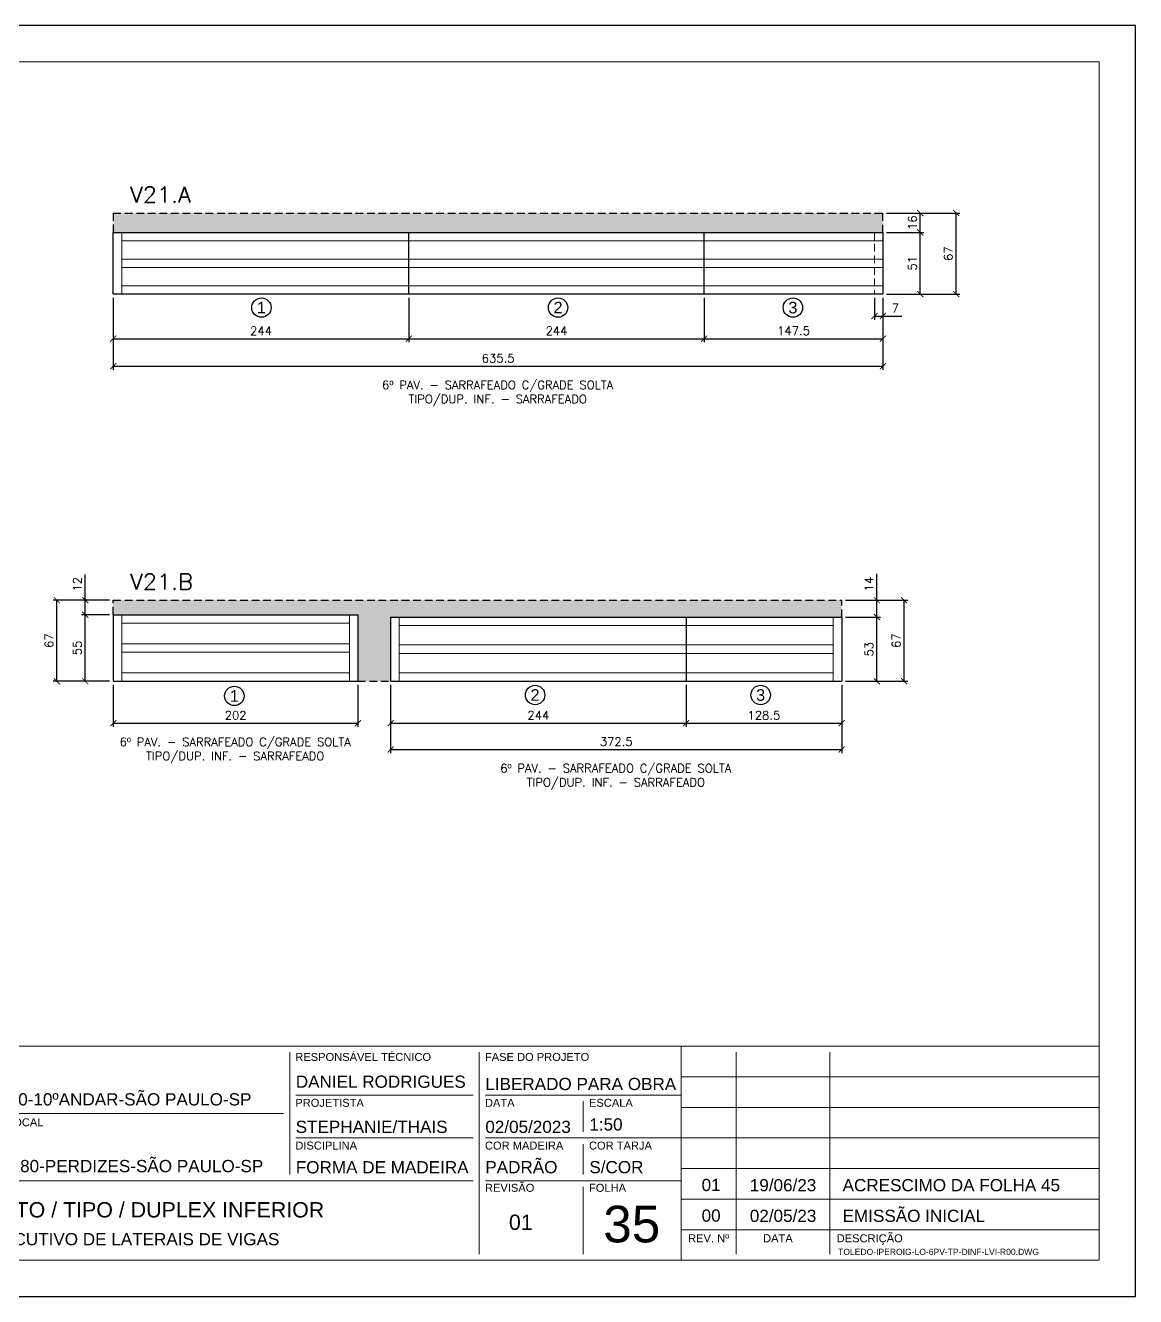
# Model space of a CAD drawing. Extents: x -23436 to 4767, y -4638 to 9755.
# Drawn here: x -15353 to -14436, y -518 to 532 of the extents above; entities that cross this region are included whole.
import ezdxf
from ezdxf.enums import TextEntityAlignment as Align

# ---------------------------------------------------------------- set-up
doc = ezdxf.new("R2010")
doc.units = 0
doc.header["$PDMODE"] = 2
doc.header["$PDSIZE"] = 10
doc.linetypes.add('HIDDEN', pattern=[9.525, 6.35, -3.175])
doc.layers.get('0').update_dxf_attribs({"lineweight": 13})
doc.layers.get('Defpoints').update_dxf_attribs({"lineweight": 13})
for name, color, linetype in [('Concreto', 250, 'HIDDEN'), ('Cota', 4, 'Continuous'), ('MB Logo', 255, 'Continuous'), ('Painéis', 200, 'Continuous'), ('Romaneio', 10, 'Continuous')]:
    doc.layers.add(name, color=color, linetype=linetype)
for name, color, linetype, lineweight in [('FOLHA MB', 7, 'Continuous', 13), ('N° Folha', 5, 'Continuous', 13), ('Sarr 2.2x7', 40, 'Continuous', 9), ('Texto Seção', 7, 'Continuous', 15)]:
    doc.layers.add(name, color=color, linetype=linetype, lineweight=lineweight)
doc.layers.add('Laje_Perimetro', color=7, linetype='Continuous', plot=False)
doc.styles.add('ARIAL', font='arial.ttf', dxfattribs={"oblique": 15, "height": 25})
doc.styles.add('MB_C01', font='arial.ttf', dxfattribs={"height": 1.3})
doc.styles.add('MB_C02', font='arial.ttf', dxfattribs={"height": 2})
doc.styles.add('MB_C03', font='arial.ttf', dxfattribs={"height": 2.5})
doc.styles.add('MB_C04', font='arial.ttf', dxfattribs={"height": 6})
doc.styles.add('MtXpl_Lucida_Sans_Un', font='l_10646.ttf')
doc.styles.add('REGUA-120', font='ROMANS.shx', dxfattribs={"height": 15})
doc.styles.add('ROMANS', font='romans.shx')
doc.dimstyles.new('Cota Paínel', dxfattribs={"dimtxt": 7, "dimasz": 5, "dimexe": 3, "dimexo": 3, "dimgap": 3, "dimtad": 1, "dimdec": 1, "dimzin": 12, "dimdsep": 46, "dimtxsty": 'ROMANS', "dimblk": 'ARCHTICK', "dimcen": 0, "dimclrd": 4, "dimclre": 4, "dimclrt": 1, "dimadec": 1, "dimazin": 3, "dimtfac": 1, "dimtdec": 1, "dimtmove": 0, "dimatfit": 3, "dimldrblk": 'OBLIQUE', "dimfxl": 1, "dimtolj": 1, "dimtzin": 12, "dimarcsym": 0})
pattern_1 = [(50, (0, 0), (17.931505, -1.568803), [1.875, -20.625]), (355, (0, 0), (-3.468783, 18.804803), [1.5, -16.5]), (100.45144, (1.494, -0.13), (14.462721, 17.236), [1.593505, -17.528553]), (46.1842, (0, 5), (26.681033, -4.137982), [2.8125, -30.9375]), (96.63564, (2.223, 4.655), (23.36655, 24.352965), [2.39026, -26.292844]), (351.18416, (0, 5), (23.36655, 24.352965), [2.25, -24.75]), (21, (2.5, 3.75), (14.922676, -10.065472), [1.875, -20.625]), (326, (2.5, 3.75), (6.082883, 18.128751), [1.5, -16.5]), (71.45144, (3.744, 2.911), (21.00556, 8.063279), [1.593505, -17.528553]), (37.5, (0, 0), (0.3039964, 8.3223463), [0, -16.3, 0, -16.75, 0, -16.5625]), (7.5, (0, 0), (6.5767384, 9.860293), [0, -9.55, 0, -15.925, 0, -6.3125]), (327.5, (-5.575, 0), (13.345561, -0.5638718), [0, -6.25, 0, -19.5, 0, -25.875]), (317.5, (-8.075, 0), (14.579654, 2.502625), [0, -8.125, 0, -12.95, 0, -18.375])]

# ---------------------------------------------------------------- blocks, each defined once
blk = doc.blocks.new('MB-NOVO')
at = {"layer": 'MB Logo', "linetype": 'Continuous'}
h = blk.add_hatch(color=256, dxfattribs=at)
h.dxf.hatch_style = 1
h.set_gradient(color1=(242, 132, 69), color2=(247, 180, 141), rotation=90, tint=1)
h.paths.add_polyline_path([(-18529.6, 10980.8), (-18475.7, 10980.8, 0.706757), (-18468.7, 11008, 0.681802), (-18476.7, 11034.9), (-18529.4, 11034.9, 0.243712), (-18530.2, 11034.5), (-18551.7, 11003.9), (-18573.3, 11034.5, 0.243712), (-18574.1, 11034.9), (-18586.5, 11034.9), (-18586.5, 10980.8), (-18573.9, 10980.8), (-18573.9, 11012.9), (-18551.7, 10981.5), (-18529.6, 11012.9)])
h.paths.add_polyline_path([(-18516.8, 11014.1), (-18516.8, 11022), (-18477.8, 11022, -0.414214), (-18475.8, 11020), (-18475.8, 11016.1, -0.414214), (-18477.8, 11014.1)], flags=16)
h.paths.add_polyline_path([(-18516.8, 11001.4), (-18476.8, 11001.4, -0.414214), (-18474.8, 10999.4), (-18474.8, 10995.5, -0.414214), (-18476.8, 10993.5), (-18516.8, 10993.5)], flags=16)
at = {"layer": 'MB Logo', "true_color": 0x262626}
h = blk.add_hatch(color=250, dxfattribs=at)
h.dxf.hatch_style = 1
h.paths.add_polyline_path([(-18537.3, 11033.3, 0.60809), (-18538.1, 11034.9), (-18565.3, 11034.9, 0.60809), (-18566.1, 11033.3), (-18552.5, 11014, 0.518202), (-18550.9, 11014)])
h = blk.add_hatch(color=250, dxfattribs=at)
h.dxf.hatch_style = 1
h.paths.add_polyline_path([(-18456.2, 11011.3), (-18456.2, 11024.6), (-18434.2, 11024.6), (-18434.2, 11034.9), (-18476.7, 11034.9, -0.681802), (-18468.7, 11008, -0.706757), (-18475.7, 10980.8), (-18456.2, 10980.8), (-18456.2, 11001.4), (-18437.8, 11001.4), (-18437.8, 11011.3)])
h = blk.add_hatch(color=250, dxfattribs=at)
h.dxf.hatch_style = 1
h.paths.add_polyline_path([(-18435.9, 11007.9, 1), (-18381.9, 11007.9, 1)])
edge = h.paths.add_edge_path(flags=16)
edge.add_ellipse((-18409, 11007.7), major_axis=(0, 16.8), ratio=0.916255, start_angle=0, end_angle=360)
h = blk.add_hatch(color=250, dxfattribs=at)
h.dxf.hatch_style = 1
h.paths.add_polyline_path([(-18357, 11034.9), (-18380.2, 11034.9), (-18380.2, 10980.8), (-18367.6, 10980.8), (-18367.6, 11000.7), (-18363.4, 11000.7, -0.195765), (-18360.9, 10998.9), (-18351.8, 10983.2, 0.261385), (-18347.5, 10980.8), (-18336.4, 10980.8), (-18347.5, 10999, 0.082429), (-18349.6, 11001.5), (-18351.9, 11003.4, 0.81838)])
h.paths.add_polyline_path([(-18360.8, 11009), (-18367.6, 11009), (-18367.6, 11025), (-18360.8, 11025, -0.92578)], flags=16)
h = blk.add_hatch(color=250, dxfattribs=at)
h.dxf.hatch_style = 1
h.paths.add_polyline_path([(-18286.6, 11015.9), (-18286.6, 10980.8), (-18275.8, 10980.8), (-18275.8, 11034.9), (-18286.6, 11034.9, 0.216647), (-18289.4, 11032.4), (-18305.5, 10999.8), (-18321.6, 11032.7, 0.199908), (-18324.3, 11034.9), (-18335.2, 11034.9), (-18335.2, 10980.8), (-18324.3, 10980.8), (-18324.3, 11015.9), (-18310.4, 10989.3, 0.279644), (-18306, 10986.6, 0.340986), (-18300.5, 10989.3)])
h = blk.add_hatch(color=250, dxfattribs=at)
h.dxf.hatch_style = 1
h.paths.add_polyline_path([(-18274.4, 10980.8), (-18265, 10980.8, 0.322517), (-18260.2, 10984.3), (-18257.3, 10993), (-18237.2, 10993), (-18234.3, 10984.3, 0.322517), (-18229.5, 10980.8), (-18220.3, 10980.8), (-18241.2, 11034.9), (-18253.4, 11034.9)])
h.paths.add_polyline_path([(-18254.4, 11001.6), (-18247.3, 11023), (-18240.1, 11001.6)], flags=16)
h = blk.add_hatch(color=250, dxfattribs=at)
h.dxf.hatch_style = 1
h.paths.add_polyline_path([(-18206, 11024, -0.247671), (-18196.9, 11024.3), (-18193.5, 11022.5, 0.40799), (-18188.2, 11024.1), (-18185.4, 11029.1, 0.392837), (-18216.2, 11028.7, 0.467779), (-18213.3, 11006.3, 0.077523), (-18201.2, 11002.1, -0.214206), (-18196.1, 10997.9, -0.284295), (-18198.2, 10991.4, -0.26924), (-18208.8, 10991.6), (-18212.2, 10993.6, 0.407727), (-18219, 10992.1), (-18221.8, 10987.7, 0.296878), (-18193.2, 10983.1, 0.272251), (-18184.9, 10995.3), (-18184.6, 10997.9, 0.348906), (-18193.7, 11011.2), (-18200.4, 11013.5, -0.045018), (-18205.8, 11015.7, -0.618284)])
at = {"layer": 'MB Logo', "linetype": 'Continuous'}
blk.add_line((-18586.5, 10945.9), (-18184.8, 10945.9), dxfattribs=at)
at = {"layer": 'MB Logo', "color": 23, "linetype": 'Continuous', "true_color": 0xf28445}
for points in [[(-18573.3, 11034.5, 0.243712), (-18574.1, 11034.9), (-18586.5, 11034.9), (-18586.5, 10980.8), (-18573.9, 10980.8), (-18573.9, 11012.9), (-18551.7, 10981.5), (-18529.6, 11012.9), (-18529.6, 10980.8), (-18475.7, 10980.8, 0.706757), (-18468.7, 11008, 0.681802), (-18476.7, 11034.9), (-18529.4, 11034.9, 0.243712), (-18530.2, 11034.5), (-18551.7, 11003.9)], [(-18516.8, 11022), (-18477.8, 11022, -0.414214), (-18475.8, 11020), (-18475.8, 11016.1, -0.414214), (-18477.8, 11014.1), (-18516.8, 11014.1)], [(-18516.8, 11001.4), (-18476.8, 11001.4, -0.414214), (-18474.8, 10999.4), (-18474.8, 10995.5, -0.414214), (-18476.8, 10993.5), (-18516.8, 10993.5)]]:
    blk.add_lwpolyline(points, format="xyb", close=True, dxfattribs=at)
at = {"layer": 'MB Logo', "color": 250, "true_color": 0x262626}
for points in [[(-18537.3, 11033.3, 0.60809), (-18538.1, 11034.9), (-18565.3, 11034.9, 0.60809), (-18566.1, 11033.3), (-18552.5, 11014, 0.518202), (-18550.9, 11014)], [(-18437.8, 11011.3), (-18456.2, 11011.3), (-18456.2, 11024.6), (-18434.2, 11024.6), (-18434.2, 11034.9), (-18476.7, 11034.9, -0.681802), (-18468.7, 11008, -0.706757), (-18475.7, 10980.8), (-18456.2, 10980.8), (-18456.2, 11001.4), (-18437.8, 11001.4)], [(-18347.5, 10980.8), (-18336.4, 10980.8), (-18347.5, 10999, 0.082429), (-18349.6, 11001.5), (-18351.9, 11003.4, 0.81838), (-18357, 11034.9), (-18380.2, 11034.9), (-18380.2, 10980.8), (-18367.6, 10980.8), (-18367.6, 11000.7), (-18363.4, 11000.7, -0.209789), (-18360.8, 10998.7), (-18351.8, 10983.2, 0.261385)], [(-18286.6, 11015.9), (-18286.6, 10980.8), (-18275.8, 10980.8), (-18275.8, 11034.9), (-18286.6, 11034.9, 0.216647), (-18289.4, 11032.4), (-18305.5, 10999.8), (-18321.5, 11032.4, 0.216647), (-18324.3, 11034.9), (-18335.2, 11034.9), (-18335.2, 10980.8), (-18324.3, 10980.8), (-18324.3, 11015.9), (-18310.4, 10989.3, 0.279644), (-18306, 10986.6), (-18304.9, 10986.6, 0.279644), (-18300.5, 10989.3)], [(-18265, 10980.8, 0.322517), (-18260.2, 10984.3), (-18257.3, 10993), (-18237.2, 10993), (-18234.3, 10984.3, 0.322517), (-18229.5, 10980.8), (-18220.3, 10980.8), (-18241.2, 11034.9), (-18253.4, 11034.9), (-18274.4, 10980.8)], [(-18206.2, 11015.9, -0.549626), (-18206.4, 11023.8, -0.258723), (-18196.9, 11024.3), (-18193.5, 11022.5, 0.40799), (-18188.2, 11024.1), (-18185.4, 11029.1, 0.392837), (-18216.2, 11028.7, 0.467779), (-18213.3, 11006.3, 0.077523), (-18201.2, 11002.1, -0.203897), (-18196.3, 10998.2), (-18196.1, 10997.8, -0.267611), (-18198, 10991.6), (-18198.5, 10991.3, -0.261145), (-18208.8, 10991.6), (-18212.2, 10993.6, 0.407727), (-18219, 10992.1), (-18221.8, 10987.7, 0.296878), (-18193.2, 10983.1, 0.265963), (-18184.9, 10994.9), (-18184.7, 10997.6, 0.340466), (-18193.1, 11011), (-18200.4, 11013.5, -0.049298)], [(-18367.6, 11009), (-18360.8, 11009, 0.92578), (-18360.8, 11025), (-18367.6, 11025)]]:
    blk.add_lwpolyline(points, format="xyb", close=True, dxfattribs=at)
blk.add_lwpolyline([(-18247.3, 11023), (-18254.4, 11001.6), (-18240.1, 11001.6)], close=True, dxfattribs=at)
at = {"layer": 'MB Logo', "color": 250, "true_color": 0x262626, "style": 'MtXpl_Lucida_Sans_Un'}
for s, height, p in [('F', 8.12, (-18586.8, 10959.8)), ('O', 8.12, (-18567.5, 10959.8)), ('R', 8.12, (-18545.6, 10959.8)), ('M', 8.12, (-18525.4, 10959.8)), ('A', 8.12, (-18502.5, 10959.8)), ('S', 8.12, (-18481.9, 10959.8)), ('P', 8.12, (-18447.3, 10959.8)), ('R', 8.12, (-18427.8, 10959.8)), ('É', 8.12, (-18407.5, 10959.8)), ('-', 8.12, (-18389.6, 10959.8)), ('F', 8.12, (-18371.4, 10959.8)), ('A', 8.12, (-18353.3, 10959.8)), ('B', 8.12, (-18332.1, 10959.8)), ('R', 8.12, (-18312.2, 10959.8)), ('I', 8.12, (-18292.7, 10959.8)), ('C', 8.12, (-18276.6, 10959.8)), ('A', 8.12, (-18256.3, 10959.8)), ('D', 8.12, (-18235.5, 10959.8)), ('A', 8.12, (-18214.6, 10959.8)), ('S', 8.12, (-18193.6, 10959.8)), ('DIREITOS AUTORAIS PROTEGIDOS PELA LEI Nº 9610/98', 8.122, (-18540.4, 10887.8))]:
    blk.add_text(s, height=height, dxfattribs=at).set_placement(p)
at = {"layer": 'MB Logo', "style": 'MtXpl_Lucida_Sans_Un'}
for s, p in [('Rua José Santa Rosa, 1300 - Jd Nova Limeira - Limeira / SP', (-18549.2, 10917.8)), ('(19) 3440-2240 - email:projetos@mbformas.com.br - www.mbformas.com.br', (-18601.5, 10902.8))]:
    blk.add_text(s, height=8.122, dxfattribs=at).set_placement(p)
blk = doc.blocks.new('A$C169d8357')
at = {"layer": 'FOLHA MB', "color": 1}
for p, q in [((1109.8, 356.7), (70, 356.7)), ((445.6, 351.7), (445.6, 185)), ((786.6, 351.7), (786.6, 250.7)), ((943.1, 351.7), (943.1, 185)), ((1109.8, 356.7), (1109.8, 179.9)), ((1455, 356.7), (1109.8, 356.7)), ((1155.3, 185), (1155.3, 351.7)), ((1232.6, 351.7), (1232.6, 185)), ((1455, 331.5), (1109.8, 331.5)), ((938.1, 316.3), (791.6, 316.3)), ((1109.8, 316.3), (948.2, 316.3)), ((1029, 311.3), (1029, 286)), ((1455, 306.2), (1109.8, 306.2)), ((781.5, 301.2), (450.7, 301.2)), ((938.1, 281), (791.6, 281)), ((1109.8, 281), (948.2, 281)), ((1029, 275.9), (1029, 250.7)), ((1455, 281), (1109.8, 281)), ((1455, 255.7), (1109.8, 255.7)), ((938.1, 245.6), (450.7, 245.6)), ((1109.8, 245.6), (948.2, 245.6)), ((1029, 240.6), (1029, 185)), ((1455, 230.4), (1109.8, 230.4)), ((1455, 205.2), (1109.8, 205.2))]:
    blk.add_line(p, q, dxfattribs=at)
for points in [[(0, 1199.9), (0, 149.9), (1485, 149.9), (1485, 1199.9)], [(70, 1169.9), (70, 179.9), (1455, 179.9), (1455, 1169.9)]]:
    blk.add_lwpolyline(points, close=True, dxfattribs=at)
at = {"layer": 'MB Logo', "xscale": 0.8642040370897565, "yscale": 0.8642040370897565, "zscale": 0.8642040370897565}
blk.add_blockref('MB-NOVO', (16148.7, -9204.8), dxfattribs=at)
at = {"layer": 'FOLHA MB', "color": 6}
for s, height, style, p in [('CLIENTE', 6.57, 'MB_C01', (454.3, 346.1)), ('RESPONSÁVEL TÉCNICO', 6.566, 'MB_C01', (791.2, 344.6)), ('FASE DO PROJETO', 6.566, 'MB_C01', (947.8, 344.6)), ('R. HUNGRIA,620-10ºANDAR-SÃO PAULO-SP', 10.102, 'MB_C02', (459.7, 307.8)), ('PROJETISTA', 6.57, 'MB_C01', (791.2, 306.7)), ('DATA', 6.57, 'MB_C01', (947.8, 306.7)), ('ESCALA', 6.57, 'MB_C01', (1033.7, 306.7)), ('EMPREENDIMENTO E LOCAL', 6.566, 'MB_C01', (454.3, 290.6)), ('DISCIPLINA', 6.57, 'MB_C01', (791.2, 271.4)), ('COR MADEIRA', 6.566, 'MB_C01', (947.8, 271.4)), ('COR TARJA', 6.57, 'MB_C01', (1033.7, 271.4)), ('RUA IPEROIG,180-PERDIZES-SÃO PAULO-SP', 10.102, 'MB_C02', (459.7, 252.7)), ('TÍTULO', 6.57, 'MB_C01', (454.3, 235)), ('REVISÃO', 6.57, 'MB_C01', (947.8, 236.5)), ('FOLHA', 6.57, 'MB_C01', (1033.7, 236.5)), ('PROJETO EXECUTIVO DE LATERAIS DE VIGAS', 10.102, 'MB_C02', (459.7, 192.3))]:
    blk.add_text(s, height=height, dxfattribs=dict(at, style=style)).set_placement(p)
at = {"layer": 'FOLHA MB', "color": 5}
for s, height, style, p in [('TOLEDO', 12.63, 'MB_C03', (459.7, 328.8)), ('DANIEL RODRIGUES', 10.102, 'MB_C02', (791.6, 322.4)), ('LIBERADO PARA OBRA', 10.102, 'MB_C02', (948.1, 320.5)), ('STEPHANIE/THAIS', 10.102, 'MB_C02', (791.5, 285.1)), ('02/05/2023', 10.1, 'MB_C02', (948.1, 285.1)), ('1:50', 10.1, 'MB_C02', (1034, 287.1)), ('IPEROIG', 12.63, 'MB_C03', (459.7, 273.3)), ('PADRÃO', 10.1, 'MB_C02', (948.1, 251.8)), ('FORMA DE MADEIRA', 10.102, 'MB_C02', (791.6, 251.7)), ('S/COR', 10.1, 'MB_C02', (1034, 251.8)), ('01', 10.1, 'MB_C02', (1126.7, 237.1)), ('19/06/23', 10.1, 'MB_C02', (1166.5, 236.9)), ('ACRESCIMO DA FOLHA 45', 10.102, 'MB_C02', (1243.1, 236.9)), ('6º PAVIMENTO / TIPO / DUPLEX INFERIOR', 12.628, 'MB_C03', (459.7, 215.3)), ('00', 10.1, 'MB_C02', (1126.7, 211.8)), ('02/05/23', 10.1, 'MB_C02', (1166.5, 211.6)), ('EMISSÃO INICIAL', 10.102, 'MB_C02', (1243.1, 211.6)), ('01', 12.63, 'MB_C03', (967.6, 205))]:
    blk.add_text(s, height=height, dxfattribs=dict(at, style=style)).set_placement(p)
at = {"layer": 'FOLHA MB', "color": 6, "style": 'MB_C01'}
for s, p in [('REV. Nº', (1132.5, 198.1)), ('DATA', (1189.7, 198.1)), ('DESCRIÇÃO', (1265.5, 198.1))]:
    blk.add_text(s, height=6.57, dxfattribs=at).set_placement(p, align=Align.MIDDLE_CENTER)
at = {"layer": 'FOLHA MB', "insert": (1239.4, 189.4), "char_height": 5.051, "width": 210.818, "attachment_point": 1, "style": 'MB_C04'}
blk.add_mtext('TOLEDO-IPEROIG-LO-6PV-TP-DINF-LVI-R00.DWG', dxfattribs=at)
blk = doc.blocks.new('_ArchTick')
at = {"color": 0, "linetype": 'ByBlock', "const_width": 0.15}
blk.add_lwpolyline([(-0.5, -0.5), (0.5, 0.5)], dxfattribs=at)
blk = doc.blocks.new('*D1129')
at = {"layer": 'Cota', "color": 4, "lineweight": -2, "transparency": 16777216}
for p, q in [((-15280.5, 307.3), (-15280.5, 270.5)), ((-15036.5, 307.3), (-15036.5, 270.5)), ((-15280.5, 273.5), (-15036.5, 273.5))]:
    blk.add_line(p, q, dxfattribs=at)
at = {"layer": 'Defpoints', "color": 0, "transparency": 16777216}
for p in [(-15280.5, 310.3), (-15036.5, 310.3), (-15036.5, 273.5)]:
    blk.add_point(p, dxfattribs=at)
at = {"layer": 'Cota', "color": 4, "lineweight": -2, "transparency": 16777216, "xscale": 5, "yscale": 5, "zscale": 5, "rotation": 180}
blk.add_blockref('_ArchTick', (-15280.5, 273.5), dxfattribs=at)
at = {"layer": 'Cota', "color": 4, "lineweight": -2, "transparency": 16777216, "xscale": 5, "yscale": 5, "zscale": 5}
blk.add_blockref('_ArchTick', (-15036.5, 273.5), dxfattribs=at)
at = {"layer": 'Cota', "color": 1, "transparency": 16777216, "insert": (-15158.5, 280), "char_height": 7, "attachment_point": 5, "style": 'ROMANS'}
blk.add_mtext('\\A1;244', dxfattribs=at)
blk = doc.blocks.new('_OBLIQUE')
at = {"color": 0, "linetype": 'ByBlock', "lineweight": -2}
for p, q in [((0, 0), (-1, 0)), ((-0.5, -0.5), (0.5, 0.5))]:
    blk.add_line(p, q, dxfattribs=at)
blk = doc.blocks.new('*D1130')
at = {"layer": 'Cota', "color": 4, "lineweight": -2, "transparency": 16777216}
for p, q in [((-15036.5, 307.3), (-15036.5, 270.5)), ((-14792.5, 307.3), (-14792.5, 270.5)), ((-15036.5, 273.5), (-14792.5, 273.5))]:
    blk.add_line(p, q, dxfattribs=at)
at = {"layer": 'Defpoints', "color": 0, "transparency": 16777216}
for p in [(-15036.5, 310.3), (-14792.5, 310.3), (-14792.5, 273.5)]:
    blk.add_point(p, dxfattribs=at)
at = {"layer": 'Cota', "color": 4, "lineweight": -2, "transparency": 16777216, "xscale": 5, "yscale": 5, "zscale": 5, "rotation": 180}
blk.add_blockref('_ArchTick', (-15036.5, 273.5), dxfattribs=at)
at = {"layer": 'Cota', "color": 4, "lineweight": -2, "transparency": 16777216, "xscale": 5, "yscale": 5, "zscale": 5}
blk.add_blockref('_ArchTick', (-14792.5, 273.5), dxfattribs=at)
at = {"layer": 'Cota', "color": 1, "transparency": 16777216, "insert": (-14914.5, 280), "char_height": 7, "attachment_point": 5, "style": 'ROMANS'}
blk.add_mtext('\\A1;244', dxfattribs=at)
blk = doc.blocks.new('*D1131')
at = {"layer": 'Cota', "color": 4, "lineweight": -2, "transparency": 16777216}
for p, q in [((-14792.5, 307.3), (-14792.5, 270.5)), ((-14645, 307.3), (-14645, 270.5)), ((-14792.5, 273.5), (-14645, 273.5))]:
    blk.add_line(p, q, dxfattribs=at)
at = {"layer": 'Defpoints', "color": 0, "transparency": 16777216}
for p in [(-14792.5, 310.3), (-14645, 310.3), (-14645, 273.5)]:
    blk.add_point(p, dxfattribs=at)
at = {"layer": 'Cota', "color": 4, "lineweight": -2, "transparency": 16777216, "xscale": 5, "yscale": 5, "zscale": 5, "rotation": 180}
blk.add_blockref('_ArchTick', (-14792.5, 273.5), dxfattribs=at)
at = {"layer": 'Cota', "color": 4, "lineweight": -2, "transparency": 16777216, "xscale": 5, "yscale": 5, "zscale": 5}
blk.add_blockref('_ArchTick', (-14645, 273.5), dxfattribs=at)
at = {"layer": 'Cota', "color": 1, "transparency": 16777216, "insert": (-14718.7, 280), "char_height": 7, "attachment_point": 5, "style": 'ROMANS'}
blk.add_mtext('\\A1;147.5', dxfattribs=at)
blk = doc.blocks.new('*D1132')
at = {"layer": 'Cota', "color": 4, "lineweight": -2, "transparency": 16777216}
for p, q in [((-15280.5, 307.3), (-15280.5, 247.8)), ((-14645, 307.3), (-14645, 247.8)), ((-15280.5, 250.8), (-14645, 250.8))]:
    blk.add_line(p, q, dxfattribs=at)
at = {"layer": 'Defpoints', "color": 0, "transparency": 16777216}
for p in [(-15280.5, 310.3), (-14645, 310.3), (-14645, 250.8)]:
    blk.add_point(p, dxfattribs=at)
at = {"layer": 'Cota', "color": 4, "lineweight": -2, "transparency": 16777216, "xscale": 5, "yscale": 5, "zscale": 5, "rotation": 180}
blk.add_blockref('_ArchTick', (-15280.5, 250.8), dxfattribs=at)
at = {"layer": 'Cota', "color": 4, "lineweight": -2, "transparency": 16777216, "xscale": 5, "yscale": 5, "zscale": 5}
blk.add_blockref('_ArchTick', (-14645, 250.8), dxfattribs=at)
at = {"layer": 'Cota', "color": 1, "transparency": 16777216, "insert": (-14962.7, 257.3), "char_height": 7, "attachment_point": 5, "style": 'ROMANS'}
blk.add_mtext('\\A1;635.5', dxfattribs=at)
blk = doc.blocks.new('*D1133')
at = {"layer": 'Cota', "color": 4, "lineweight": -2, "transparency": 16777216}
for p, q in [((-14642, 361.3), (-14611.1, 361.3)), ((-14614.1, 310.3), (-14614.1, 361.3)), ((-14642, 310.3), (-14611.1, 310.3))]:
    blk.add_line(p, q, dxfattribs=at)
at = {"layer": 'Defpoints', "color": 0, "transparency": 16777216}
for p in [(-14645, 361.3), (-14614.1, 361.3), (-14645, 310.3)]:
    blk.add_point(p, dxfattribs=at)
at = {"layer": 'Cota', "color": 4, "lineweight": -2, "transparency": 16777216, "xscale": 5, "yscale": 5, "zscale": 5}
for p, rotation in [((-14614.1, 361.3), 90), ((-14614.1, 310.3), 270)]:
    blk.add_blockref('_ArchTick', p, dxfattribs=dict(at, rotation=rotation))
at = {"layer": 'Cota', "color": 1, "transparency": 16777216, "insert": (-14620.6, 335.8), "char_height": 7, "attachment_point": 5, "rotation": 90, "style": 'ROMANS'}
blk.add_mtext('\\A1;51', dxfattribs=at)
blk = doc.blocks.new('*D1134')
at = {"layer": 'Cota', "color": 4, "lineweight": -2, "transparency": 16777216}
for p, q in [((-14642, 377.3), (-14611.1, 377.3)), ((-14614.1, 361.3), (-14614.1, 377.3)), ((-14642, 361.3), (-14611.1, 361.3))]:
    blk.add_line(p, q, dxfattribs=at)
at = {"layer": 'Defpoints', "color": 0, "transparency": 16777216}
for p in [(-14645, 377.3), (-14614.1, 377.3), (-14645, 361.3)]:
    blk.add_point(p, dxfattribs=at)
at = {"layer": 'Cota', "color": 4, "lineweight": -2, "transparency": 16777216, "xscale": 5, "yscale": 5, "zscale": 5}
for p, rotation in [((-14614.1, 377.3), 90), ((-14614.1, 361.3), 270)]:
    blk.add_blockref('_ArchTick', p, dxfattribs=dict(at, rotation=rotation))
at = {"layer": 'Cota', "color": 1, "transparency": 16777216, "insert": (-14620.6, 369.3), "char_height": 7, "attachment_point": 5, "rotation": 90, "style": 'ROMANS'}
blk.add_mtext('\\A1;16', dxfattribs=at)
blk = doc.blocks.new('*D1135')
at = {"layer": 'Cota', "color": 4, "lineweight": -2, "transparency": 16777216}
for p, q in [((-14642, 377.3), (-14581.5, 377.3)), ((-14584.5, 310.3), (-14584.5, 377.3)), ((-14642, 310.3), (-14581.5, 310.3))]:
    blk.add_line(p, q, dxfattribs=at)
at = {"layer": 'Defpoints', "color": 0, "transparency": 16777216}
for p in [(-14645, 377.3), (-14584.5, 377.3), (-14645, 310.3)]:
    blk.add_point(p, dxfattribs=at)
at = {"layer": 'Cota', "color": 4, "lineweight": -2, "transparency": 16777216, "xscale": 5, "yscale": 5, "zscale": 5}
for p, rotation in [((-14584.5, 377.3), 90), ((-14584.5, 310.3), 270)]:
    blk.add_blockref('_ArchTick', p, dxfattribs=dict(at, rotation=rotation))
at = {"layer": 'Cota', "color": 1, "transparency": 16777216, "insert": (-14591, 343.8), "char_height": 7, "attachment_point": 5, "rotation": 90, "style": 'ROMANS'}
blk.add_mtext('\\A1;67', dxfattribs=at)
blk = doc.blocks.new('*D1136')
at = {"layer": 'Cota', "color": 4, "lineweight": -2, "transparency": 16777216}
for p, q in [((-15280.5, -12.5), (-15280.5, -47.1)), ((-15078.5, -12.5), (-15078.5, -47.1)), ((-15280.5, -44.1), (-15078.5, -44.1))]:
    blk.add_line(p, q, dxfattribs=at)
at = {"layer": 'Defpoints', "color": 0, "transparency": 16777216}
for p in [(-15280.5, -9.5), (-15078.5, -9.5), (-15078.5, -44.1)]:
    blk.add_point(p, dxfattribs=at)
at = {"layer": 'Cota', "color": 4, "lineweight": -2, "transparency": 16777216, "xscale": 5, "yscale": 5, "zscale": 5, "rotation": 180}
blk.add_blockref('_ArchTick', (-15280.5, -44.1), dxfattribs=at)
at = {"layer": 'Cota', "color": 4, "lineweight": -2, "transparency": 16777216, "xscale": 5, "yscale": 5, "zscale": 5}
blk.add_blockref('_ArchTick', (-15078.5, -44.1), dxfattribs=at)
at = {"layer": 'Cota', "color": 1, "transparency": 16777216, "insert": (-15179.5, -37.6), "char_height": 7, "attachment_point": 5, "style": 'ROMANS'}
blk.add_mtext('\\A1;202', dxfattribs=at)
blk = doc.blocks.new('*D1137')
at = {"layer": 'Cota', "color": 4, "lineweight": -2, "transparency": 16777216}
for p, q in [((-15051.5, -12.5), (-15051.5, -47.1)), ((-14807.5, -12.5), (-14807.5, -47.1)), ((-15051.5, -44.1), (-14807.5, -44.1))]:
    blk.add_line(p, q, dxfattribs=at)
at = {"layer": 'Defpoints', "color": 0, "transparency": 16777216}
for p in [(-15051.5, -9.5), (-14807.5, -9.5), (-14807.5, -44.1)]:
    blk.add_point(p, dxfattribs=at)
at = {"layer": 'Cota', "color": 4, "lineweight": -2, "transparency": 16777216, "xscale": 5, "yscale": 5, "zscale": 5, "rotation": 180}
blk.add_blockref('_ArchTick', (-15051.5, -44.1), dxfattribs=at)
at = {"layer": 'Cota', "color": 4, "lineweight": -2, "transparency": 16777216, "xscale": 5, "yscale": 5, "zscale": 5}
blk.add_blockref('_ArchTick', (-14807.5, -44.1), dxfattribs=at)
at = {"layer": 'Cota', "color": 1, "transparency": 16777216, "insert": (-14929.5, -37.6), "char_height": 7, "attachment_point": 5, "style": 'ROMANS'}
blk.add_mtext('\\A1;244', dxfattribs=at)
blk = doc.blocks.new('*D1138')
at = {"layer": 'Cota', "color": 4, "lineweight": -2, "transparency": 16777216}
for p, q in [((-14807.5, -12.5), (-14807.5, -47.1)), ((-14679, -12.5), (-14679, -47.1)), ((-14807.5, -44.1), (-14679, -44.1))]:
    blk.add_line(p, q, dxfattribs=at)
at = {"layer": 'Defpoints', "color": 0, "transparency": 16777216}
for p in [(-14807.5, -9.5), (-14679, -9.5), (-14679, -44.1)]:
    blk.add_point(p, dxfattribs=at)
at = {"layer": 'Cota', "color": 4, "lineweight": -2, "transparency": 16777216, "xscale": 5, "yscale": 5, "zscale": 5, "rotation": 180}
blk.add_blockref('_ArchTick', (-14807.5, -44.1), dxfattribs=at)
at = {"layer": 'Cota', "color": 4, "lineweight": -2, "transparency": 16777216, "xscale": 5, "yscale": 5, "zscale": 5}
blk.add_blockref('_ArchTick', (-14679, -44.1), dxfattribs=at)
at = {"layer": 'Cota', "color": 1, "transparency": 16777216, "insert": (-14743.2, -37.6), "char_height": 7, "attachment_point": 5, "style": 'ROMANS'}
blk.add_mtext('\\A1;128.5', dxfattribs=at)
blk = doc.blocks.new('*D1139')
at = {"layer": 'Cota', "color": 4, "lineweight": -2, "transparency": 16777216}
for p, q in [((-15051.5, -12.5), (-15051.5, -68.8)), ((-14679, -12.5), (-14679, -68.8)), ((-15051.5, -65.8), (-14679, -65.8))]:
    blk.add_line(p, q, dxfattribs=at)
at = {"layer": 'Defpoints', "color": 0, "transparency": 16777216}
for p in [(-15051.5, -9.5), (-14679, -9.5), (-14679, -65.8)]:
    blk.add_point(p, dxfattribs=at)
at = {"layer": 'Cota', "color": 4, "lineweight": -2, "transparency": 16777216, "xscale": 5, "yscale": 5, "zscale": 5, "rotation": 180}
blk.add_blockref('_ArchTick', (-15051.5, -65.8), dxfattribs=at)
at = {"layer": 'Cota', "color": 4, "lineweight": -2, "transparency": 16777216, "xscale": 5, "yscale": 5, "zscale": 5}
blk.add_blockref('_ArchTick', (-14679, -65.8), dxfattribs=at)
at = {"layer": 'Cota', "color": 1, "transparency": 16777216, "insert": (-14865.2, -59.3), "char_height": 7, "attachment_point": 5, "style": 'ROMANS'}
blk.add_mtext('\\A1;372.5', dxfattribs=at)
blk = doc.blocks.new('*D1140')
at = {"layer": 'Cota', "color": 4, "lineweight": -2, "transparency": 16777216}
for p, q in [((-15283.5, 45.5), (-15306.6, 45.5)), ((-15303.6, -9.5), (-15303.6, 45.5)), ((-15283.5, -9.5), (-15306.6, -9.5))]:
    blk.add_line(p, q, dxfattribs=at)
at = {"layer": 'Defpoints', "color": 0, "transparency": 16777216}
for p in [(-15303.6, 45.5), (-15280.5, 45.5), (-15280.5, -9.5)]:
    blk.add_point(p, dxfattribs=at)
at = {"layer": 'Cota', "color": 4, "lineweight": -2, "transparency": 16777216, "xscale": 5, "yscale": 5, "zscale": 5}
for p, rotation in [((-15303.6, 45.5), 90), ((-15303.6, -9.5), 270)]:
    blk.add_blockref('_ArchTick', p, dxfattribs=dict(at, rotation=rotation))
at = {"layer": 'Cota', "color": 1, "transparency": 16777216, "insert": (-15310.1, 18), "char_height": 7, "attachment_point": 5, "rotation": 90, "style": 'ROMANS'}
blk.add_mtext('\\A1;55', dxfattribs=at)
blk = doc.blocks.new('*D1141')
at = {"layer": 'Cota', "color": 4, "lineweight": -2, "transparency": 16777216}
for p, q in [((-15303.6, 57.5), (-15303.6, 78.8)), ((-15283.5, 57.5), (-15306.6, 57.5)), ((-15303.6, 45.5), (-15303.6, 57.5)), ((-15283.5, 45.5), (-15306.6, 45.5))]:
    blk.add_line(p, q, dxfattribs=at)
at = {"layer": 'Defpoints', "color": 0, "transparency": 16777216}
for p in [(-15303.6, 57.5), (-15280.5, 57.5), (-15280.5, 45.5)]:
    blk.add_point(p, dxfattribs=at)
at = {"layer": 'Cota', "color": 4, "lineweight": -2, "transparency": 16777216, "xscale": 5, "yscale": 5, "zscale": 5}
for p, rotation in [((-15303.6, 57.5), 90), ((-15303.6, 45.5), 270)]:
    blk.add_blockref('_ArchTick', p, dxfattribs=dict(at, rotation=rotation))
at = {"layer": 'Cota', "color": 1, "transparency": 16777216, "insert": (-15310.1, 70.7), "char_height": 7, "attachment_point": 5, "rotation": 90, "style": 'ROMANS'}
blk.add_mtext('\\A1;12', dxfattribs=at)
blk = doc.blocks.new('*D1142')
at = {"layer": 'Cota', "color": 4, "lineweight": -2, "transparency": 16777216}
for p, q in [((-15283.5, 57.5), (-15330.1, 57.5)), ((-15327.1, -9.5), (-15327.1, 57.5)), ((-15283.5, -9.5), (-15330.1, -9.5))]:
    blk.add_line(p, q, dxfattribs=at)
at = {"layer": 'Defpoints', "color": 0, "transparency": 16777216}
for p in [(-15327.1, 57.5), (-15280.5, 57.5), (-15280.5, -9.5)]:
    blk.add_point(p, dxfattribs=at)
at = {"layer": 'Cota', "color": 4, "lineweight": -2, "transparency": 16777216, "xscale": 5, "yscale": 5, "zscale": 5}
for p, rotation in [((-15327.1, 57.5), 90), ((-15327.1, -9.5), 270)]:
    blk.add_blockref('_ArchTick', p, dxfattribs=dict(at, rotation=rotation))
at = {"layer": 'Cota', "color": 1, "transparency": 16777216, "insert": (-15333.6, 24), "char_height": 7, "attachment_point": 5, "rotation": 90, "style": 'ROMANS'}
blk.add_mtext('\\A1;67', dxfattribs=at)
blk = doc.blocks.new('*D1143')
at = {"layer": 'Cota', "color": 4, "lineweight": -2, "transparency": 16777216}
for p, q in [((-14676, 43.5), (-14647, 43.5)), ((-14650, -9.5), (-14650, 43.5)), ((-14676, -9.5), (-14647, -9.5))]:
    blk.add_line(p, q, dxfattribs=at)
at = {"layer": 'Defpoints', "color": 0, "transparency": 16777216}
for p in [(-14679, 43.5), (-14650, 43.5), (-14679, -9.5)]:
    blk.add_point(p, dxfattribs=at)
at = {"layer": 'Cota', "color": 4, "lineweight": -2, "transparency": 16777216, "xscale": 5, "yscale": 5, "zscale": 5}
for p, rotation in [((-14650, 43.5), 90), ((-14650, -9.5), 270)]:
    blk.add_blockref('_ArchTick', p, dxfattribs=dict(at, rotation=rotation))
at = {"layer": 'Cota', "color": 1, "transparency": 16777216, "insert": (-14656.5, 17), "char_height": 7, "attachment_point": 5, "rotation": 90, "style": 'ROMANS'}
blk.add_mtext('\\A1;53', dxfattribs=at)
blk = doc.blocks.new('*D1144')
at = {"layer": 'Cota', "color": 4, "lineweight": -2, "transparency": 16777216}
for p, q in [((-14650, 57.5), (-14650, 79.2)), ((-14676, 57.5), (-14647, 57.5)), ((-14650, 43.5), (-14650, 57.5)), ((-14676, 43.5), (-14647, 43.5))]:
    blk.add_line(p, q, dxfattribs=at)
at = {"layer": 'Defpoints', "color": 0, "transparency": 16777216}
for p in [(-14679, 57.5), (-14650, 57.5), (-14679, 43.5)]:
    blk.add_point(p, dxfattribs=at)
at = {"layer": 'Cota', "color": 4, "lineweight": -2, "transparency": 16777216, "xscale": 5, "yscale": 5, "zscale": 5}
for p, rotation in [((-14650, 57.5), 90), ((-14650, 43.5), 270)]:
    blk.add_blockref('_ArchTick', p, dxfattribs=dict(at, rotation=rotation))
at = {"layer": 'Cota', "color": 1, "transparency": 16777216, "insert": (-14656.5, 70.8), "char_height": 7, "attachment_point": 5, "rotation": 90, "style": 'ROMANS'}
blk.add_mtext('\\A1;14', dxfattribs=at)
blk = doc.blocks.new('*D1145')
at = {"layer": 'Cota', "color": 4, "lineweight": -2, "transparency": 16777216}
for p, q in [((-14676, 57.5), (-14624.5, 57.5)), ((-14627.5, -9.5), (-14627.5, 57.5)), ((-14676, -9.5), (-14624.5, -9.5))]:
    blk.add_line(p, q, dxfattribs=at)
at = {"layer": 'Defpoints', "color": 0, "transparency": 16777216}
for p in [(-14679, 57.5), (-14627.5, 57.5), (-14679, -9.5)]:
    blk.add_point(p, dxfattribs=at)
at = {"layer": 'Cota', "color": 4, "lineweight": -2, "transparency": 16777216, "xscale": 5, "yscale": 5, "zscale": 5}
for p, rotation in [((-14627.5, 57.5), 90), ((-14627.5, -9.5), 270)]:
    blk.add_blockref('_ArchTick', p, dxfattribs=dict(at, rotation=rotation))
at = {"layer": 'Cota', "color": 1, "transparency": 16777216, "insert": (-14634, 24), "char_height": 7, "attachment_point": 5, "rotation": 90, "style": 'ROMANS'}
blk.add_mtext('\\A1;67', dxfattribs=at)
blk = doc.blocks.new('*D1146')
at = {"layer": 'Cota', "color": 4, "lineweight": -2, "transparency": 16777216}
for p, q in [((-14652, 307.3), (-14652, 289.2)), ((-14645, 307.3), (-14645, 289.2)), ((-14652, 292.2), (-14645, 292.2)), ((-14645, 292.2), (-14629.3, 292.2))]:
    blk.add_line(p, q, dxfattribs=at)
at = {"layer": 'Defpoints', "color": 0, "transparency": 16777216}
for p in [(-14652, 310.3), (-14645, 310.3), (-14645, 292.2)]:
    blk.add_point(p, dxfattribs=at)
at = {"layer": 'Cota', "color": 4, "lineweight": -2, "transparency": 16777216, "xscale": 5, "yscale": 5, "zscale": 5, "rotation": 180}
blk.add_blockref('_ArchTick', (-14652, 292.2), dxfattribs=at)
at = {"layer": 'Cota', "color": 4, "lineweight": -2, "transparency": 16777216, "xscale": 5, "yscale": 5, "zscale": 5}
blk.add_blockref('_ArchTick', (-14645, 292.2), dxfattribs=at)
at = {"layer": 'Cota', "color": 1, "transparency": 16777216, "insert": (-14634.7, 298.7), "char_height": 7, "attachment_point": 5, "style": 'ROMANS'}
blk.add_mtext('\\A1;7', dxfattribs=at)

msp = doc.modelspace()

# ---------------------------------------------------------------- hatches: boundary and pattern name
at = {"layer": 'Concreto'}
h = msp.add_hatch(dxfattribs=at)
h.set_pattern_fill('AR-CONC', color=256, scale=2.5)
h.set_pattern_definition(pattern_1)
h.paths.add_polyline_path([(-14644.99, 377.26), (-15280.49, 377.26), (-15280.49, 361.26), (-15270.49, 361.26), (-14644.99, 361.26)])
h = msp.add_hatch(dxfattribs=at)
h.set_pattern_fill('AR-CONC', color=256, scale=2.5)
h.set_pattern_definition(pattern_1)
h.paths.add_polyline_path([(-15051.49, 43.52), (-14678.99, 43.52), (-14678.99, 57.52), (-15280.49, 57.52), (-15280.49, 45.52), (-15078.49, 45.52), (-15078.49, -9.48), (-15051.49, -9.48)])

# ---------------------------------------------------------------- linework, layer by layer
for p, q in [((-15280.49, 377.26), (-14644.99, 377.26)), ((-15280.49, 377.26), (-15280.49, 361.26)), ((-14644.99, 361.26), (-14644.99, 377.26)), ((-15280.49, 57.52), (-14678.99, 57.52)), ((-15280.49, 45.52), (-15280.49, 57.52)), ((-14678.99, 43.52), (-14678.99, 57.52)), ((-15078.49, -9.48), (-15051.49, -9.48))]:
    msp.add_line(p, q, dxfattribs=at)
at = {"layer": 'Laje_Perimetro'}
msp.add_lwpolyline([(-14436.36, 532.26), (-15921.38, 532.26), (-15921.38, -517.74), (-14436.36, -517.74)], close=True, dxfattribs=at)
at = {"layer": 'Painéis'}
for p, q in [((-15280.49, 310.26), (-15280.49, 361.26)), ((-15280.49, 361.26), (-14644.99, 361.26)), ((-15036.49, 310.26), (-15036.49, 361.26)), ((-14792.49, 310.26), (-14792.49, 361.26)), ((-14644.99, 361.26), (-14644.99, 310.26)), ((-14644.99, 310.26), (-15280.49, 310.26)), ((-15280.49, 45.52), (-15280.49, -9.48)), ((-15280.49, 45.52), (-15078.49, 45.52)), ((-15078.49, 45.52), (-15078.49, -9.48)), ((-15051.49, 43.52), (-15051.49, -9.48)), ((-15051.49, 43.52), (-14678.99, 43.52)), ((-14807.49, 43.52), (-14807.49, -9.48)), ((-14678.99, 43.52), (-14678.99, -9.48)), ((-15280.49, -9.48), (-15078.49, -9.48)), ((-15051.49, -9.48), (-14678.99, -9.48))]:
    msp.add_line(p, q, dxfattribs=at)
at = {"layer": 'Romaneio'}
for centre in [(-15158.14, 299.17), (-14913.21, 299.17), (-14719.29, 299.17), (-15180.52, -21.62), (-14932.17, -20.82), (-14745.92, -20.82)]:
    msp.add_circle(centre, 8, dxfattribs=at)
at = {"layer": 'Sarr 2.2x7', "color": 50}
for p, q in [((-15280.49, 310.26), (-15280.49, 361.26)), ((-15280.49, 361.26), (-15276.99, 361.26)), ((-15273.49, 361.26), (-15276.99, 361.26)), ((-15273.49, 361.26), (-15273.49, 357.76)), ((-15273.49, 361.26), (-14644.99, 361.26)), ((-15273.49, 310.26), (-15273.49, 361.26)), ((-15273.49, 354.26), (-15273.49, 357.76)), ((-14644.99, 361.26), (-14644.99, 357.76)), ((-14644.99, 354.26), (-14644.99, 357.76)), ((-15273.49, 354.26), (-14644.99, 354.26)), ((-15273.49, 339.26), (-15273.49, 335.76)), ((-15273.49, 339.26), (-14644.99, 339.26)), ((-14644.99, 339.26), (-14644.99, 335.76)), ((-15273.49, 332.26), (-15273.49, 335.76)), ((-15273.49, 332.26), (-14644.99, 332.26)), ((-14644.99, 332.26), (-14644.99, 335.76)), ((-14644.99, 317.26), (-15273.49, 317.26)), ((-15273.49, 317.26), (-15273.49, 313.76)), ((-14644.99, 317.26), (-14644.99, 313.76)), ((-15280.49, 310.26), (-15276.99, 310.26)), ((-15273.49, 310.26), (-15276.99, 310.26)), ((-15273.49, 310.26), (-15273.49, 313.76)), ((-14644.99, 310.26), (-15273.49, 310.26)), ((-14644.99, 310.26), (-14644.99, 313.76)), ((-15280.49, -9.48), (-15280.49, 45.52)), ((-15280.49, 45.52), (-15276.99, 45.52)), ((-15273.49, 45.52), (-15276.99, 45.52)), ((-15273.49, 45.52), (-15273.49, 42.02)), ((-15273.49, 45.52), (-15085.49, 45.52)), ((-15273.49, -9.48), (-15273.49, 45.52)), ((-15273.49, 38.52), (-15273.49, 42.02)), ((-15085.49, 45.52), (-15085.49, 42.02)), ((-15085.49, 45.52), (-15081.99, 45.52)), ((-15085.49, 45.52), (-15085.49, -9.48)), ((-15085.49, 38.52), (-15085.49, 42.02)), ((-15078.49, 45.52), (-15081.99, 45.52)), ((-15078.49, 45.52), (-15078.49, -9.48)), ((-15051.49, -9.48), (-15051.49, 43.52)), ((-15051.49, 43.52), (-15047.99, 43.52)), ((-15044.49, 43.52), (-15047.99, 43.52)), ((-15044.49, 43.52), (-15044.49, 40.02)), ((-15044.49, 43.52), (-14685.99, 43.52)), ((-15044.49, -9.48), (-15044.49, 43.52)), ((-14685.99, 43.52), (-14685.99, 40.02)), ((-14685.99, 43.52), (-14682.49, 43.52)), ((-14685.99, 43.52), (-14685.99, -9.48)), ((-14678.99, 43.52), (-14682.49, 43.52)), ((-14678.99, 43.52), (-14678.99, -9.48)), ((-15273.49, 38.52), (-15085.49, 38.52)), ((-15044.49, 36.52), (-15044.49, 40.02)), ((-15044.49, 36.52), (-14685.99, 36.52)), ((-14685.99, 36.52), (-14685.99, 40.02)), ((-15273.49, 21.52), (-15273.49, 18.02)), ((-15273.49, 21.52), (-15085.49, 21.52)), ((-15085.49, 21.52), (-15085.49, 18.02)), ((-15273.49, 14.52), (-15273.49, 18.02)), ((-15273.49, 14.52), (-15085.49, 14.52)), ((-15085.49, 14.52), (-15085.49, 18.02)), ((-15044.49, 20.52), (-15044.49, 17.02)), ((-15044.49, 20.52), (-14685.99, 20.52)), ((-15044.49, 13.52), (-15044.49, 17.02)), ((-15044.49, 13.52), (-14685.99, 13.52)), ((-14685.99, 20.52), (-14685.99, 17.02)), ((-14685.99, 13.52), (-14685.99, 17.02)), ((-15280.49, -9.48), (-15276.99, -9.48)), ((-15273.49, -9.48), (-15276.99, -9.48)), ((-15085.49, -2.48), (-15273.49, -2.48)), ((-15273.49, -2.48), (-15273.49, -5.98)), ((-15273.49, -9.48), (-15273.49, -5.98)), ((-15085.49, -9.48), (-15273.49, -9.48)), ((-15085.49, -2.48), (-15085.49, -5.98)), ((-15085.49, -9.48), (-15085.49, -5.98)), ((-15085.49, -9.48), (-15081.99, -9.48)), ((-15078.49, -9.48), (-15081.99, -9.48)), ((-15051.49, -9.48), (-15047.99, -9.48)), ((-15044.49, -9.48), (-15047.99, -9.48)), ((-14685.99, -2.48), (-15044.49, -2.48)), ((-15044.49, -2.48), (-15044.49, -5.98)), ((-15044.49, -9.48), (-15044.49, -5.98)), ((-14685.99, -9.48), (-15044.49, -9.48)), ((-14685.99, -2.48), (-14685.99, -5.98)), ((-14685.99, -9.48), (-14685.99, -5.98)), ((-14685.99, -9.48), (-14682.49, -9.48)), ((-14678.99, -9.48), (-14682.49, -9.48))]:
    msp.add_line(p, q, dxfattribs=at)
at = {"layer": 'Sarr 2.2x7', "linetype": 'HIDDEN'}
msp.add_line((-14651.99, 361.26), (-14651.99, 310.26), dxfattribs=at)

# ---------------------------------------------------------------- block references
at = {"layer": 'MB Logo'}
msp.add_blockref('A$C169d8357', (-15921.38, -667.68), dxfattribs=at)

# ---------------------------------------------------------------- texts
at = {"layer": 'N° Folha', "color": 5, "style": 'MB_C04'}
msp.add_text('35', height=30.306, dxfattribs=at).set_placement((-14875.91, -473))
at = {"layer": 'Painéis', "color": 1, "char_height": 7, "attachment_point": 5, "style": 'ROMANS'}
for insert in [(-14963.08, 228.3), (-15179.83, -66.59), (-14865.58, -88.29)]:
    msp.add_mtext('\\A1;6º PAV. - SARRAFEADO C/GRADE SOLTA\\PTIPO/DUP. INF. - SARRAFEADO', dxfattribs=dict(at, insert=insert))
at = {"layer": 'Romaneio', "color": 0, "style": 'ARIAL'}
for s, p in [('1', (-15158.14, 299.17)), ('2', (-14913.21, 299.17)), ('3', (-14719.29, 299.17)), ('1', (-15180.52, -21.62)), ('2', (-14932.17, -20.82)), ('3', (-14745.92, -20.82))]:
    msp.add_text(s, height=9.6, dxfattribs=at).set_placement(p, align=Align.MIDDLE_CENTER)
at = {"layer": 'Texto Seção', "style": 'REGUA-120', "width": 1.05}
for s, p in [('V21.A', (-15266.7, 385.95)), ('V21.B', (-15266.7, 66.2))]:
    msp.add_text(s, height=13, dxfattribs=at).set_placement(p)

# ---------------------------------------------------------------- dimensions: what is measured, and where the dimension line sits
at = {"layer": 'Cota'}
dim = msp.add_linear_dim(base=(-14614.08, 377.26), p1=(-14644.99, 361.26), p2=(-14644.99, 377.26), angle=90, dimstyle='Cota Paínel', dxfattribs=at)
dim.commit()
dim.dimension.update_dxf_attribs({"geometry": '*D1134', "text_midpoint": (-14614.08, 369.26), "dimtype": 160})
for base, p1, p2, picture, middle in [((-14584.51, 377.26), (-14644.99, 310.26), (-14644.99, 377.26), '*D1135', (-14591.01, 343.76)), ((-14614.08, 361.26), (-14644.99, 310.26), (-14644.99, 361.26), '*D1133', (-14620.58, 335.76)), ((-15303.55, 57.52), (-15280.49, 45.52), (-15280.49, 57.52), '*D1141', (-15310.05, 70.68)), ((-14650, 57.52), (-14678.99, 43.52), (-14678.99, 57.52), '*D1144', (-14656.5, 70.85)), ((-15327.08, 57.52), (-15280.49, -9.48), (-15280.49, 57.52), '*D1142', (-15333.58, 24.02)), ((-14627.54, 57.52), (-14678.99, -9.48), (-14678.99, 57.52), '*D1145', (-14634.04, 24.02)), ((-15303.55, 45.52), (-15280.49, -9.48), (-15280.49, 45.52), '*D1140', (-15310.05, 18.02)), ((-14650, 43.52), (-14678.99, -9.48), (-14678.99, 43.52), '*D1143', (-14656.5, 17.02))]:
    dim = msp.add_linear_dim(base=base, p1=p1, p2=p2, angle=90, dimstyle='Cota Paínel', dxfattribs=at)
    dim.commit()
    dim.dimension.update_dxf_attribs({"geometry": picture, "text_midpoint": middle})
for base, p1, p2, picture, middle in [((-15036.49, 273.55), (-15280.49, 310.26), (-15036.49, 310.26), '*D1129', (-15158.49, 280.05)), ((-14644.99, 250.78), (-15280.49, 310.26), (-14644.99, 310.26), '*D1132', (-14962.74, 257.28)), ((-14792.49, 273.55), (-15036.49, 310.26), (-14792.49, 310.26), '*D1130', (-14914.49, 280.05)), ((-14644.99, 273.55), (-14792.49, 310.26), (-14644.99, 310.26), '*D1131', (-14718.74, 280.05)), ((-14644.99, 292.17), (-14651.99, 310.26), (-14644.99, 310.26), '*D1146', (-14634.65, 298.67)), ((-15078.49, -44.11), (-15280.49, -9.48), (-15078.49, -9.48), '*D1136', (-15179.49, -37.61)), ((-14807.49, -44.11), (-15051.49, -9.48), (-14807.49, -9.48), '*D1137', (-14929.49, -37.61)), ((-14678.99, -65.81), (-15051.49, -9.48), (-14678.99, -9.48), '*D1139', (-14865.24, -59.31)), ((-14678.99, -44.11), (-14807.49, -9.48), (-14678.99, -9.48), '*D1138', (-14743.24, -37.61))]:
    dim = msp.add_linear_dim(base=base, p1=p1, p2=p2, dimstyle='Cota Paínel', dxfattribs=at)
    dim.commit()
    dim.dimension.update_dxf_attribs({"geometry": picture, "text_midpoint": middle})

doc.saveas('drawing.dxf')
